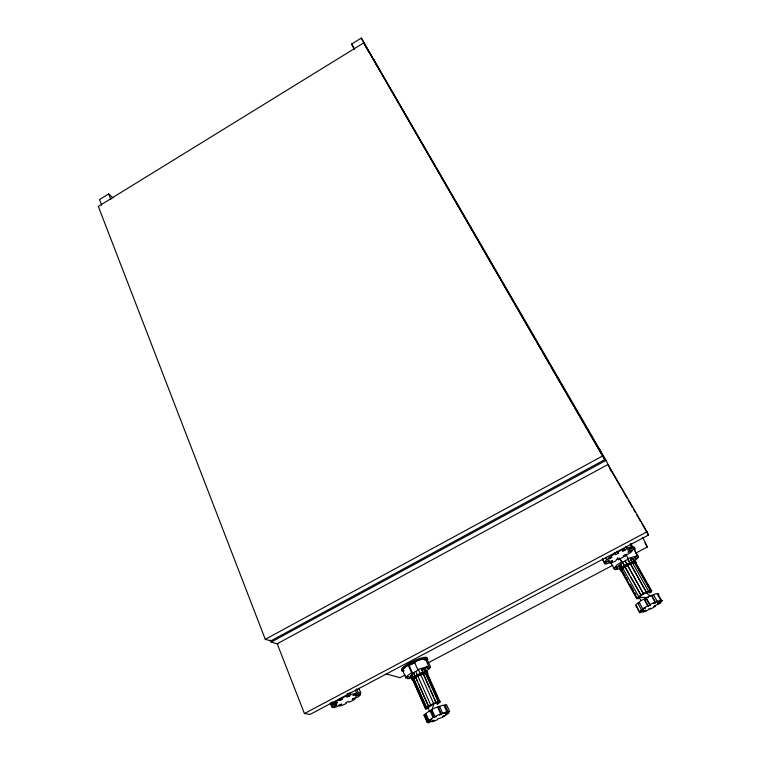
<?xml version="1.0" encoding="UTF-8"?>
<svg xmlns="http://www.w3.org/2000/svg" width="761" height="761" viewBox="0 0 761 761"><rect width="100%" height="100%" fill="white"/><g stroke="black" fill="none" stroke-linecap="round" stroke-linejoin="round"><path stroke-width="1.14" d="M358.888 688.344L360.685 692.653L360.419 693.747L355.872 695.64L355.71 696.353L360.238 694.47L359.972 695.544L357.28 697.409L354.008 698.056L352.219 699.283L355.492 698.636L352.809 700.481L348.957 702.26L348.424 701.385L345.855 702.574L346.388 703.44L342.526 705.219L339.244 706.103L341.708 704.115L339.53 704.705L337.066 706.703L333.756 707.597L332.576 707.178L336.942 704.981L336.162 704.696L331.786 706.902L332.1 704.924L331.292 702.907M620.605 568.657L619.483 565.442L618.988 565.68L620.748 568.838L621.242 568.6M636.729 598.707L637.48 597.689L636.976 597.927L621.299 569.827L621.794 569.589L621.1 570.674L636.729 598.707L639.506 598.45M431.839 710.308L433.932 703.735L437.585 702.784L437.233 703.744M643.378 593.637L625.247 561.142L643.378 593.637L646.374 592.087L628.158 559.754L646.327 592.22M410.293 663.402L410.607 662.603M617.352 557.823L618.417 559.744L619.026 558.222L616.448 559.411L615.849 560.914L611.968 562.693L609.304 563.226L612.653 560.743L610.883 561.095L607.535 563.578L604.852 564.12L602.493 559.259M424.885 716.424L424.448 716.225L427.197 722.484L427.929 721.028L431.972 719.155L428.862 720.248L426.084 713.961L425.161 714.75L427.929 721.028M425.313 716.206L423.554 715.407C429.936 709.842 438.108 705.675 446.564 704.696L449.618 711.44L445.737 713.723L445.442 714.246L448.876 712.762L446.203 714.969L442.426 716.462L444.728 715.911L442.512 717.319L437.442 719.002L437.565 719.63L434.588 721.019L432.229 721.742L434.35 720.229L432.781 720.705L428.291 722.95L425.342 717.471M347.187 693.585L348.024 695.602L346.959 697.181L349.527 696.239L350.593 694.65L356.633 693.024L355.387 690.018M602.341 558.612L604.491 562.503L606.679 559.478L610.37 558.431L611.968 557.062L608.277 558.108L614.612 553.865L615.62 554.617L618.208 553.18L617.114 551.23M413.594 680.115L413.109 680.344L425.76 708.957L426.255 708.729L425.428 708.501L410.873 675.578L413.784 673.105L415.221 676.339L412.3 678.802L412.785 678.574L411.834 676.424M412.747 679.811L415.668 677.347L428.433 706.122L425.428 708.501M640.924 600.439L639.221 597.404C641.666 594.722 645.528 592.343 649.228 592.172M662.679 600.515L657.628 603.787L660.938 602.379L659.911 603.492L655.516 605.375L653.785 606.46L655.554 606.203L652.948 607.82L649.97 609.209L650.541 608.201L648.562 609.123L648.001 610.122L645.014 611.511L643.035 612.025L645.689 610.227L639.716 612.881L636.206 605.746L639.611 611.882L641.466 609.808L645.509 607.934L642.75 608.838L639.307 602.674L638.041 603.654L641.466 609.808M439.725 706.855L438.64 708.044L441.447 714.313L439.544 715.064L440.638 713.894L437.822 707.597L439.725 706.855L442.541 713.143L441.447 714.313M332.3 701.87L333.118 703.887L338.207 700.339L340.319 700.462L342.669 699.159L340.567 699.026L344.134 697.047L348.024 695.602M618.988 565.68L622.802 562.693L624.581 565.861L622.374 567.449L620.605 564.291M620.748 568.838L622.051 567.516L620.282 564.348M618.208 553.18L617.219 552.419L621.147 550.241L624.695 549.004L622.517 551.221L624.857 550.403L627.045 548.186L630.574 546.959L631.944 547.226L630.279 544.305M621.299 569.827L625.133 566.85L629.642 574.907M636.976 597.927L640.924 595.035L624.81 566.916L627.587 565.309L633.104 562.969L635.882 562.874L651.73 590.869L650.94 591.906L651.445 591.668L632.648 558.46L630.384 559.088L631.716 561.456M651.445 591.668L649.742 593.009M651.977 596.719L653.728 595.169L657.209 601.323L655.44 602.855L653.67 603.53L655.44 601.999L651.958 595.834L653.728 595.169M428.862 720.248L433.066 717.556L436.262 716.596L434.931 716.548L432.134 710.251L430.269 711.259L433.066 717.556M417.513 660.481L420.281 658.341M420.272 673.685L422.992 672.543L421.546 669.319L435.996 702.498L434.093 698.246M421.242 669.547L425.209 668.748L439.953 701.547L439.458 701.775L440.239 702.023L437.204 704.401M642.75 608.838L647.716 605.737L648.382 606.146L650.379 605.062L646.251 598.479L644.253 599.563L647.716 605.737M415.278 677.452L420.671 674.607L427.102 672.962L426.617 673.2L431.373 683.787M630.384 559.088L648.6 591.354L651.73 590.869M427.473 708.634L425.76 708.957M632.163 562.246L624.248 565.927L622.802 562.693M435.996 702.498L439.953 701.547M634.056 561.884L635.321 561.894L633.542 558.745L632.648 558.46M619.625 558.07L621.699 561.78L616.486 565.366L613.908 568.201L616.867 566.65L617.58 567.972L614.641 569.504L610.845 562.664M433.932 703.735L428.12 707.73L429.775 711.735M113.066 197.917L108.652 193.95L99.548 199.572L101.689 205.099M354.445 49.246L351.582 44.071L361.332 38.05L606.06 460.357L611.15 471.049M363.739 42.892L98.321 206.421L265.275 639.335L270.887 640.895L604.776 459.654L363.739 42.892L535.801 340.548M356.633 693.024L352.942 695.297L354.674 695.135L358.364 692.862L360.685 692.653M631.944 547.226L627.644 549.832L628.738 550.032L633.133 547.454L633.228 549.366L628.871 551.145L628.053 552.229L632.401 550.46L631.154 552.086L627.815 554.303L625.409 554.446L623.202 555.92L625.609 555.768L618.417 559.744M424.628 660.12L426.664 658.921L425.447 659.036M413.784 673.105L414.831 676.434L415.411 676.101M415.668 675.949L419.321 674.141M448.048 711.649L445.233 705.409L444.063 705.552L446.878 711.811L443.91 713.542L449.618 711.44M660.852 600.381L657.514 602.312L661.632 600.439L658.151 594.322L657.371 594.246L660.852 600.381L657.209 601.323M428.043 706.227L433.57 703.459L418.835 670.46M640.6 595.102L643.426 593.494M265.275 639.335L602.94 455.829M270.336 640.058L271.125 642.103L606.06 460.357M644.253 599.563L644.928 599.991L646.917 598.907M434.931 716.548L440.638 713.894M646.251 598.479L649.723 604.653L655.44 601.999M304.419 713.552L647.012 531.796L608.029 464.486L277.204 643.777L304.419 713.552L310.184 714.351L648.477 535.05L647.012 531.796M405.242 674.95L400.001 677.718L386.322 673.942M428.3 662.764L612.748 565.271M635.796 553.085L647.326 546.997L642.741 537.371M408.286 665.19L409.18 665.523L415.268 662.327L414.393 661.994L417.77 669.566L418.645 669.889L412.529 673.085L411.644 672.772L408.286 665.19A13.432 2.844 -25.2 0 0 402.636 670.489L405.946 678.022L408.762 676.548L410.664 677.195L407.867 678.66L406.926 676.519M423.373 659.635L425.247 658.645L428.643 666.16L425.818 667.635L427.625 668.339L430.441 666.864L427.054 659.397A13.432 2.844 -25.2 0 1 426.731 660.348M619.949 558.707L622.022 562.417L628.453 559.05L628.148 558.403L637.785 555.72L633.599 548.367M637.785 555.72L634.807 557.271L635.416 558.65L638.365 557.109L634.208 549.794M604.491 562.503L609.085 560.182L609.219 560.838L604.634 563.15M639.611 611.882L643.15 610.103L639.659 612.282M427.197 722.484L431.04 720.962L427.634 722.674M633.047 558.983L633.542 558.745M620.548 569.685L618.788 566.536L619.283 566.298M635.387 563.111L635.882 562.874M410.873 675.578L411.359 675.349M425.209 668.748L424.714 668.976L425.532 669.3L426.969 672.505M426.16 672.191L426.645 671.963L424.952 672.201L423.506 668.976M427.425 673.514L426.617 673.2M413.004 663.24L410.265 664.458L413.004 663.24L412.367 662.403M417.77 669.566L428.643 666.16M436.31 702.27L433.57 703.459M442.541 713.143L446.878 711.811M646.374 592.087L648.99 591.088M333.118 703.887L337.38 702.508L336.362 703.545L332.1 704.924M638.041 603.654L639.887 603.054M402.769 667.616L405.099 667.055M403.14 671.069L404.215 670.85M639.221 597.404L648.543 597.509M430.269 711.259L431.611 711.316L434.398 717.594M658.921 593.903L656.106 593.647L648.981 596.329L640.952 600.676L635.844 604.605L636.044 606.27M621.1 570.674L622.022 570.921M271.125 642.103L277.965 643.996M618.788 566.536L619.72 566.793M649.723 604.653L650.379 605.062M646.27 592.733L650.398 596.167M415.963 671.82L430.659 704.848M536.99 342.593L541.157 349.784M542.346 351.839L549.48 364.158M550.669 366.212L573.851 406.26M575.05 408.315L604.776 459.654M609.942 468.519L621.804 488.99M622.983 491.035L627.14 498.198M628.32 500.243L632.467 507.416M633.656 509.461L635.435 512.534M636.624 514.579L640.772 521.742M641.951 523.787L648.477 535.05M645.043 543.021L647.326 546.997M351.582 44.071L354.531 49.218M630.812 543.554L633.028 547.435M634.379 556.824L635.416 558.65M625.942 546.227L627.045 548.186M633.494 559.763L634.826 562.122M636.519 565.109L641.609 574.108M647.269 584.106L648.401 586.103M649.533 588.11L650.665 590.108M632.277 558.736L650.484 590.926M652.548 597.737L655.44 602.855M623.763 548.453L624.857 550.403M625.846 554.427L628.453 559.05M644.928 599.991L648.382 606.146M630.774 576.914L640.353 594.027M614.527 552.667L615.62 554.617M622.926 568.438L638.66 596.586M619.483 565.442L620.805 567.811M621.794 569.589L625.162 575.611M626.274 577.618L627.397 579.625M630.194 584.638L633.561 590.66M634.674 592.667L635.796 594.674M616.562 566.136L617.58 567.972M605.594 557.518L606.679 559.478M373.251 58.607L377.798 67.063M361.332 38.05L368.609 51.634M621.699 561.78L622.022 562.417M599.221 448.543L601.266 452.814M426.664 666.198L427.625 668.339M427.416 674.798L430.736 682.189M431.687 684.301L434.531 690.646M435.482 692.757L436.9 695.925M432.8 686.955L433.751 689.076M434.702 691.197L436.129 694.365M423.81 668.748L438.574 701.632M425.399 673.209L438.26 701.851M423.62 674.845L429.328 687.611M430.288 689.732L433.142 696.115M416.143 678.412L417.561 681.609M418.502 683.739L427.967 705.057M409.18 665.523L412.529 673.085M412.015 674.455L426.617 707.435M411.625 674.55L426.227 707.54M414.64 682.769L416.048 685.956M416.99 688.077L419.815 694.451M420.747 696.581L422.165 699.768M411.235 676.12L412.662 679.335M356.7 688.876L358.364 692.862M349.765 692.643L350.593 694.65M348.281 693.223L349.527 696.239M339.501 698.446L340.319 700.462M330.169 702.898L331.786 706.902M108.652 193.95L110.83 199.477M622.422 571.092A8.913 1.826 -27.6 0 1 626.122 565.984A8.913 1.826 -27.6 0 1 636.386 563.035M620.12 570.018A8.913 1.836 -27.7 0 1 627.597 563.882A8.913 1.836 -27.7 0 1 635.835 562.056M638.365 557.109A13.907 2.901 -27.7 0 1 634.198 561.104M620.034 568.467A13.907 2.901 -27.7 0 1 614.641 569.504M634.208 547.92A14.687 3.168 -27.7 0 1 634.76 549.794M633.647 546.95A14.678 3.177 -27.7 0 1 634.427 548.405M402.16 670.431A14.231 3.025 -25.2 0 1 411.958 661.737A14.231 3.025 -25.2 0 1 427.33 658.008M402.598 671.43A14.24 3.006 -25.2 0 1 414.079 661.946A14.24 3.006 -25.2 0 1 427.501 659.987M430.441 666.864A13.479 2.759 -25.2 0 1 425.513 671.573M411.948 677.813A13.479 2.759 -25.2 0 1 407.867 678.66M405.946 678.022A13.479 2.759 -25.2 0 1 411.644 672.772M414.393 661.994A13.432 2.844 -25.2 0 1 425.247 658.645M412.329 679.611A8.637 1.741 -25.2 0 1 418.807 674.113A8.637 1.741 -25.2 0 1 427.387 672.486M413.765 680.61A8.637 1.731 -25.2 0 1 414.422 677.87A8.637 1.731 -25.2 0 1 424.486 673.095A8.637 1.731 -25.2 0 1 427.244 674.227"/></g></svg>
